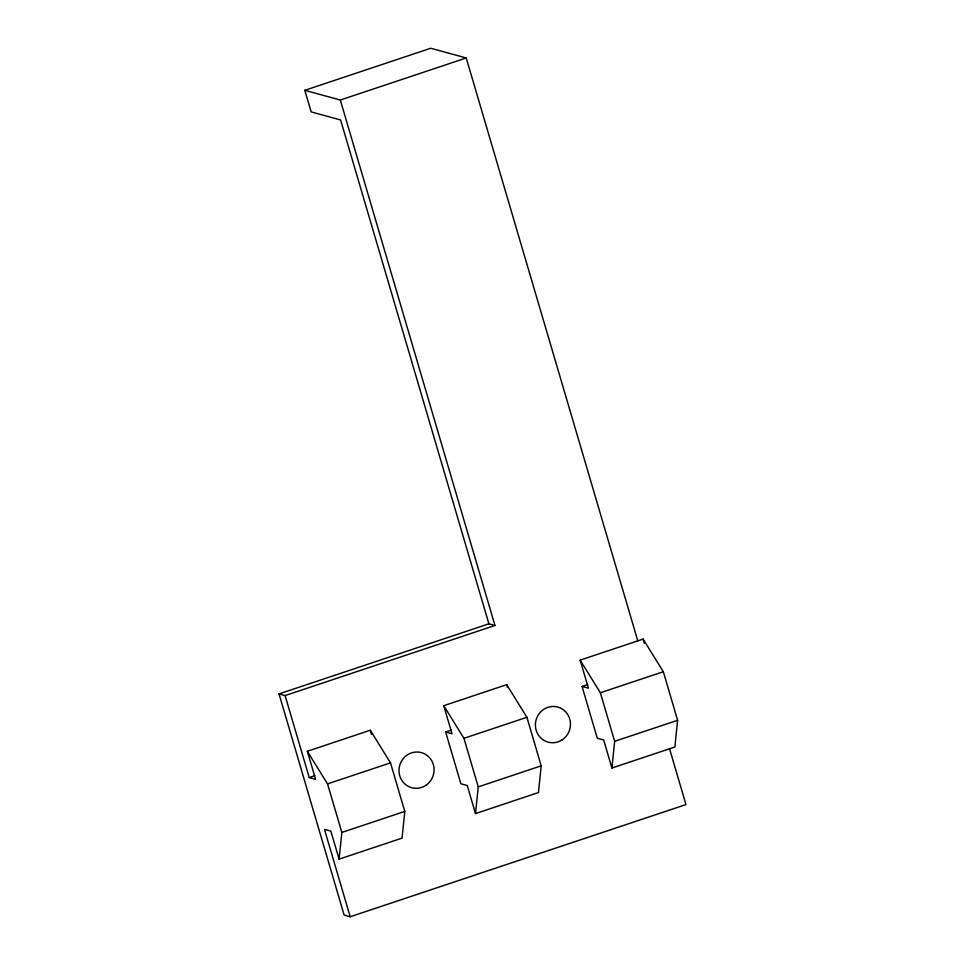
<?xml version="1.0" encoding="UTF-8"?>
<svg xmlns="http://www.w3.org/2000/svg" width="965" height="965" viewBox="0 0 965 965"><rect width="100%" height="100%" fill="white"/><g stroke="black" fill="none" stroke-linecap="round" stroke-linejoin="round"><path stroke-width="1.45" d="M339.101 859.152L341.839 832.433L327.545 783.894L307.34 751.265L370.295 730.228L390.499 762.857L404.793 811.408L402.055 838.127L339.101 859.152L330.838 831.106L324.469 829.357L350.199 916.75L685.97 804.581L669.529 748.707M475.504 813.591L478.242 786.873L463.948 738.322L443.755 705.692L506.709 684.668L526.914 717.284L541.196 765.836L538.458 792.554L475.504 813.591L467.253 785.534L460.884 783.785L445.637 732.001L451.234 730.131M611.919 768.019L614.657 741.301L600.363 692.749L580.158 660.132L643.112 639.095L663.317 671.724L677.611 720.276L674.873 746.994L611.919 768.019L603.656 739.974L597.287 738.225L582.052 686.441L587.649 684.571M304.819 90.312L340.319 100.034L494.961 625.465L488.893 623.812L340.597 119.95L311.164 111.892L304.819 90.312L430.728 48.25L466.228 57.972L637.769 640.82M340.319 100.034L466.228 57.972M350.199 916.75L344.131 915.085L279.03 693.907L488.893 623.812M279.03 693.907L285.097 695.572L494.961 625.465M285.097 695.572L309.234 777.573L314.831 775.703M327.545 783.894L390.499 762.857M463.948 738.322L526.914 717.284M600.363 692.749L663.317 671.724M341.839 832.433L404.793 811.408M478.242 786.873L541.196 765.836M614.657 741.301L677.611 720.276M582.052 686.441L588.421 688.178L580.158 660.132M445.637 732.001L452.006 733.75L443.755 705.692M309.234 777.573L315.603 779.31L307.34 751.265M643.112 639.095L644.355 643.305M506.709 684.668L507.53 687.466M370.295 730.228L371.537 734.437M425.782 785.389A18.202 17.491 -74.7 0 0 424.817 753.991A18.202 17.491 -74.7 0 0 399.003 771.119A18.202 17.491 -74.7 0 0 425.782 785.389M562.197 739.817A18.202 17.491 -74.7 0 0 561.22 708.431A18.202 17.491 -74.7 0 0 535.406 725.547A18.202 17.491 -74.7 0 0 562.197 739.817"/></g></svg>
